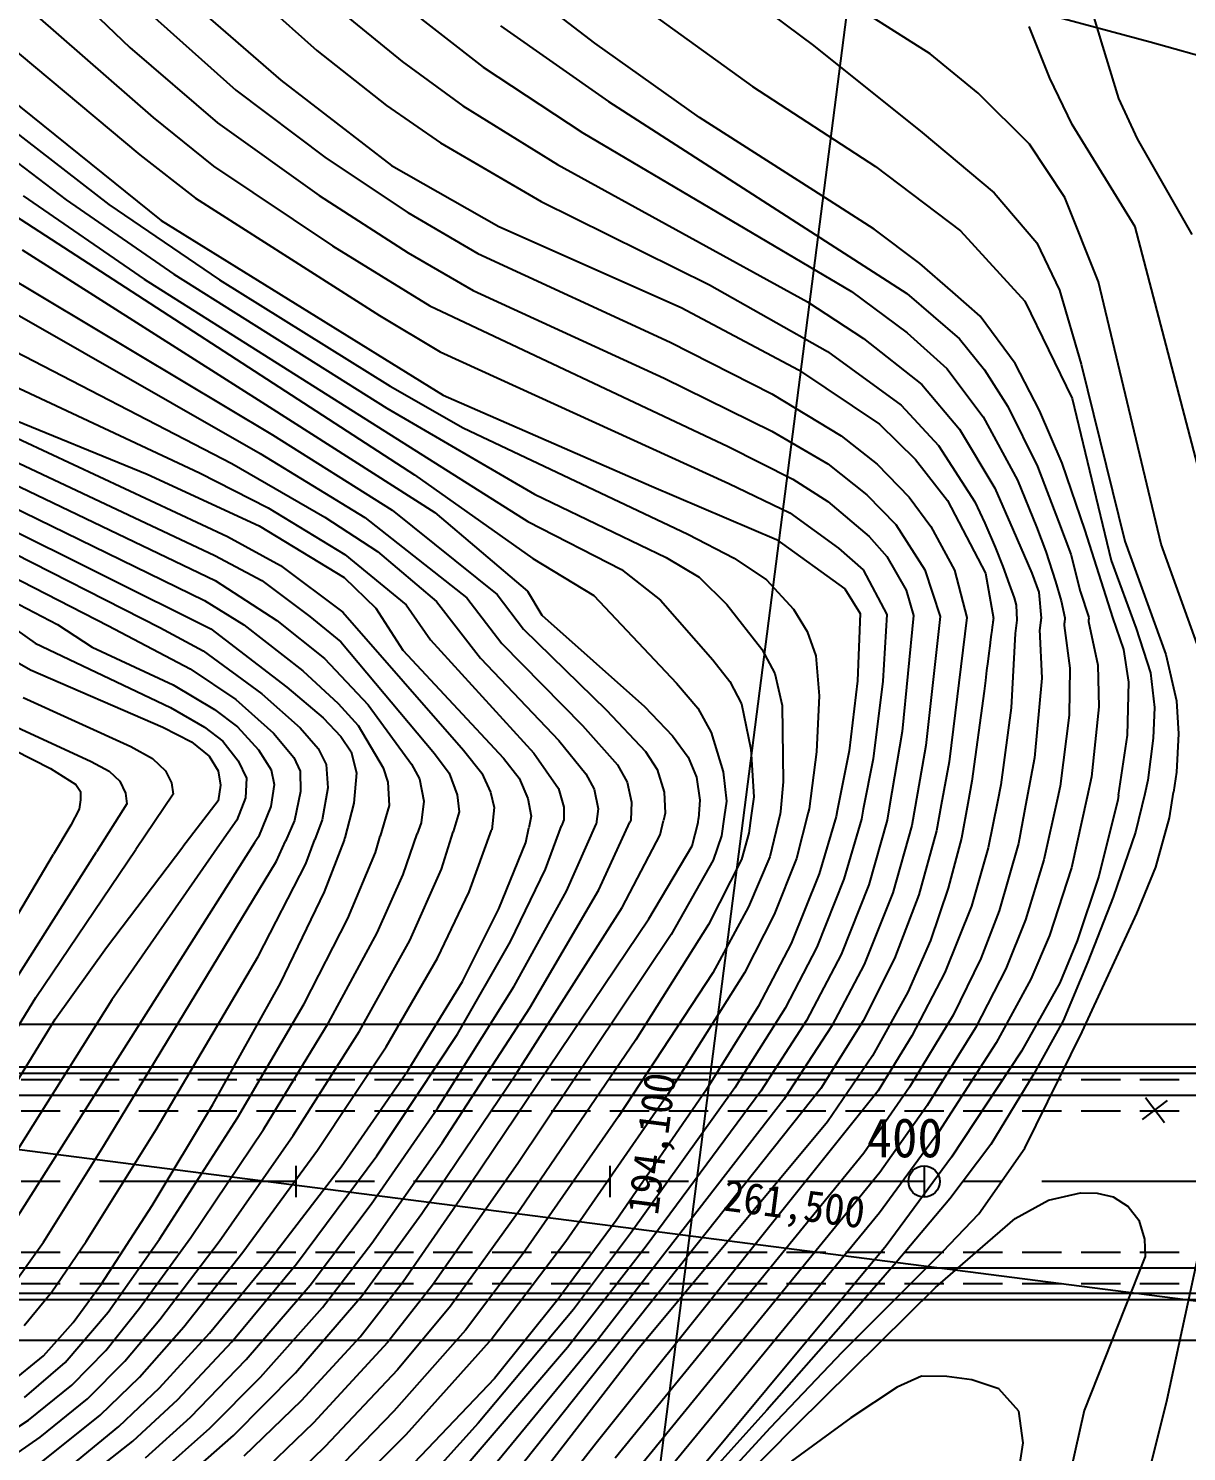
# Model space of a CAD drawing. Header units: millimetres. Extents: x 5094 to 5890, y 1103 to 1807.
# Drawn here: x 5622.2 to 5695.9, y 1453.8 to 1544.4 of the extents above; entities that cross this region are included whole.
import ezdxf
from ezdxf.xclip import XClip

# ---------------------------------------------------------------- set-up
doc = ezdxf.new("R2010")
doc.units = ezdxf.units.MM
doc.header["$LTSCALE"] = 10
doc.header["$MEASUREMENT"] = 0
doc.header["$XCLIPFRAME"] = 2
doc.linetypes.add('CENTER', pattern=[2, 1.25, -0.25, 0.25, -0.25])
doc.linetypes.add('HIDDEN', pattern=[0.375, 0.25, -0.125])
doc.layers.add('TZ-BASE', color=253, linetype='Continuous')
doc.layers.add('TZ-CABL', color=4, linetype='Continuous')
doc.styles.add('HANA', font='GulimChe.ttf')
doc.linetypes.add('ZIGZAG', pattern='A,0.0001,-0.2,[131,ltypeshp.shx,S=0.2,R=0,X=-0.2,Y=0],-0.4,[131,ltypeshp.shx,S=0.2,R=180,X=0.2,Y=0],-0.2', length=0.8001)

# ---------------------------------------------------------------- blocks, each defined once
blk = doc.blocks.new('JD-GGKLGFKGFK34FGKL')
at = {"layer": 'TZ-BASE'}
for p, q in [((463.044, -175), (508.426, 178.164)), ((476.65, 78.685, 236), (489.079, 69.734, 236)), ((455.674, 77.082, 231), (461.342, 72.016, 231)), ((479.026, 72.497, 235), (472.38, 77.587, 235)), ((444.785, 76.66, 228), (449.423, 72.212, 228)), ((451.478, 76.708, 230), (459.037, 70.136, 230)), ((487.015, 76.787, 237), (492.951, 72.347, 237)), ((498.82, 76.754, 231.923), (514.407, 72.582, 231.923)), ((450.605, 74.456, 229), (456.185, 69.503, 229)), ((466.477, 75.205, 233), (471.929, 70.963, 233)), ((443.555, 74.184, 227), (450.905, 67.753, 227)), ((463.104, 74.304, 232), (466.768, 71.31, 232)), ((473.025, 73.59, 234), (479.916, 68.767, 234)), ((500.38, 71.817, 238), (496.456, 74.301, 238)), ((508.007, 70.266, 239), (506.686, 73.552, 239)), ((511.38, 72.301, 240), (510.829, 74.116, 240)), ((441.463, 72.563, 226), (450.055, 65.368, 226)), ((485.693, 67.763, 235), (479.026, 72.497, 235)), ((514.407, 72.582, 231.923), (525.935, 69.313, 231.923)), ((437.362, 72.49, 225), (451.425, 61.205, 225)), ((449.423, 72.212, 228), (455.008, 67.424, 228)), ((461.342, 72.016, 231), (465.767, 68.514, 231)), ((492.951, 72.347, 237), (499.876, 66.791, 237)), ((503.452, 69.301, 238), (500.38, 71.817, 238)), ((512.393, 68.968, 240), (511.38, 72.301, 240)), ((466.768, 71.31, 232), (470.63, 68.506, 232)), ((471.929, 70.963, 233), (478.277, 66.787, 233)), ((459.037, 70.136, 230), (466.095, 64.705, 230)), ((509.427, 67.313, 239), (508.007, 70.266, 239)), ((456.185, 69.503, 229), (461.936, 65.164, 229)), ((489.079, 69.734, 236), (496.91, 64.626, 236)), ((506.712, 66.054, 238), (503.452, 69.301, 238)), ((513.598, 66.396, 240), (512.393, 68.968, 240)), ((437.201, 68.734, 223), (445.368, 62.518, 223)), ((440.593, 68.019, 224), (448.087, 62.205, 224)), ((465.767, 68.514, 231), (469.21, 66.143, 231)), ((470.63, 68.506, 232), (476.656, 64.76, 232)), ((479.916, 68.767, 234), (498.909, 56.546, 234)), ((450.905, 67.753, 227), (454.756, 64.653, 227)), ((455.008, 67.424, 228), (461.478, 62.784, 228)), ((494.515, 62.125, 235), (485.693, 67.763, 235)), ((513.438, 60.798, 239), (509.427, 67.313, 239)), ((478.277, 66.787, 233), (495.386, 56.682, 233)), ((499.876, 66.791, 237), (504.474, 62.947, 237)), ((517.079, 60.299, 240), (513.598, 66.396, 240)), ((450.055, 65.368, 226), (453.599, 62.622, 226)), ((469.21, 66.143, 231), (475.612, 62.41, 231)), ((508.963, 62.653, 238), (506.712, 66.054, 238)), ((454.756, 64.653, 227), (462.342, 59.581, 227)), ((461.936, 65.164, 229), (467.137, 61.698, 229)), ((466.095, 64.705, 230), (472.921, 60.812, 230)), ((476.656, 64.76, 232), (492.581, 56.024, 232)), ((496.91, 64.626, 236), (502.325, 60.536, 236)), ((439.916, 62.928, 221), (467.563, 45.006, 221)), ((442.63, 62.774, 222), (450.343, 57.458, 222)), ((453.599, 62.622, 226), (465.318, 55.152, 226)), ((461.478, 62.784, 228), (467.154, 59.135, 228)), ((504.474, 62.947, 237), (507.178, 59.771, 237)), ((511.102, 57.287, 238), (508.963, 62.653, 238)), ((445.368, 62.518, 223), (452.228, 57.772, 223)), ((448.087, 62.205, 224), (455.146, 57.424, 224)), ((467.137, 61.698, 229), (471.585, 59.084, 229)), ((475.612, 62.41, 231), (486.342, 57.088, 231)), ((496.834, 60.643, 235), (494.515, 62.125, 235)), ((451.425, 61.205, 225), (469.385, 50.065, 225)), ((472.921, 60.812, 230), (484.539, 55.657, 230)), ((517.995, 43.454, 239), (513.438, 60.798, 239)), ((499.73, 58.454, 235), (496.834, 60.643, 235)), ((502.325, 60.536, 236), (506.417, 56.05, 236)), ((442.566, 59.327, 220), (458.303, 49.335, 220)), ((462.342, 59.581, 227), (468.534, 55.76, 227)), ((467.154, 59.135, 228), (471.285, 56.738, 228)), ((471.585, 59.084, 229), (483.841, 53.438, 229)), ((507.178, 59.771, 237), (508.629, 56.756, 237)), ((436.255, 58.639, 218), (457.723, 46.365, 218)), ((501.831, 56.627, 235), (499.73, 58.454, 235)), ((441.052, 57.983, 219), (458.506, 47.539, 219)), ((450.343, 57.458, 222), (474.772, 42.019, 222)), ((452.228, 57.772, 223), (465.782, 49.241, 223)), ((455.146, 57.424, 224), (466.005, 50.647, 224)), ((515.104, 40.583, 238), (511.102, 57.287, 238)), ((471.285, 56.738, 228), (483.462, 51.164, 228)), ((486.342, 57.088, 231), (493.852, 52.852, 231)), ((495.386, 56.682, 233), (498.917, 54.049, 233)), ((498.909, 56.546, 234), (502.254, 53.67, 234)), ((503.583, 55.104, 235), (501.831, 56.627, 235)), ((508.629, 56.756, 237), (510.005, 52.054, 237)), ((468.534, 55.76, 227), (487.531, 46.809, 227)), ((484.539, 55.657, 230), (492.001, 51.682, 230)), ((492.581, 56.024, 232), (496.148, 53.677, 232)), ((506.417, 56.05, 236), (509.441, 49.864, 236)), ((465.318, 55.152, 226), (469.197, 52.83, 226)), ((505.793, 52.094, 235), (503.583, 55.104, 235)), ((440.403, 53.754, 217), (455.921, 45.726, 217)), ((496.148, 53.677, 232), (499.866, 50.759, 232)), ((498.917, 54.049, 233), (501.447, 51.767, 233)), ((502.254, 53.67, 234), (503.851, 51.686, 234)), ((469.197, 52.83, 226), (487.572, 44.454, 226)), ((483.841, 53.438, 229), (490.299, 50.147, 229)), ((493.852, 52.852, 231), (498.552, 49.443, 231)), ((412.042, 52.543, 207), (444.818, 35.476, 207)), ((492.001, 51.682, 230), (497.158, 48.219, 230)), ((501.447, 51.767, 233), (503.772, 48.686, 233)), ((503.851, 51.686, 234), (505.33, 49.356, 234)), ((507.355, 49.103, 235), (505.793, 52.094, 235)), ((510.005, 52.054, 237), (512.794, 40.77, 237)), ((483.462, 51.164, 228), (490.299, 47.772, 228)), ((499.866, 50.759, 232), (502.262, 47.903, 232)), ((435.488, 50.477, 214), (455.656, 41.071, 214)), ((442.05, 50.669, 216), (453.867, 45.119, 216)), ((466.005, 50.647, 224), (470.642, 47.998, 224)), ((469.385, 50.065, 225), (482.645, 44.268, 225)), ((490.299, 50.147, 229), (494.712, 47.492, 229)), ((509.441, 49.864, 236), (511.908, 39.553, 236)), ((422.879, 49.758, 209), (451.328, 35.285, 209)), ((458.303, 49.335, 220), (468.856, 42.593, 220)), ((465.782, 49.241, 223), (475.205, 43.772, 223)), ((498.552, 49.443, 231), (500.916, 46.859, 231)), ((505.33, 49.356, 234), (507.226, 45.535, 234)), ((508.805, 45.737, 235), (507.355, 49.103, 235)), ((80, 48.597), (700, -31.074)), ((436.584, 48.444, 213), (454.844, 39.869, 213)), ((441.293, 48.813, 215), (450.525, 45.036, 215)), ((497.158, 48.219, 230), (499.456, 45.985, 230)), ((503.772, 48.686, 233), (505.947, 44.66, 233)), ((423.365, 48.024, 208), (448.073, 35.38, 208)), ((436.164, 47.221, 212), (454.862, 38.262, 212)), ((458.506, 47.539, 219), (466.134, 42.741, 219)), ((470.642, 47.998, 224), (484.968, 41.215, 224)), ((490.299, 47.772, 228), (493.863, 45.703, 228)), ((494.712, 47.492, 229), (497.018, 45.685, 229)), ((502.262, 47.903, 232), (504.502, 44.154, 232)), ((457.723, 46.365, 218), (464.396, 42.275, 218)), ((487.531, 46.809, 227), (491.637, 44.726, 227)), ((500.916, 46.859, 231), (503.237, 43.28, 231)), ((436.584, 45.574, 211), (454.192, 36.989, 211)), ((455.921, 45.726, 217), (461.846, 42.31, 217)), ((493.863, 45.703, 228), (496.355, 43.726, 228)), ((497.018, 45.685, 229), (499.056, 43.573, 229)), ((499.456, 45.985, 230), (501.488, 43.355, 230)), ((507.226, 45.535, 234), (508.555, 42.035, 234)), ((510.268, 41.46, 235), (508.805, 45.737, 235)), ((435.17, 44.85, 210), (454.582, 35.189, 210)), ((450.525, 45.036, 215), (457.659, 41.745, 215)), ((453.867, 45.119, 216), (458.225, 42.898, 216)), ((467.563, 45.006, 221), (475.09, 39.674, 221)), ((487.572, 44.454, 226), (491.446, 42.574, 226)), ((491.637, 44.726, 227), (493.868, 43.31, 227)), ((505.947, 44.66, 233), (507.155, 41.679, 233)), ((475.205, 43.772, 223), (483.588, 39.734, 223)), ((482.645, 44.268, 225), (490.612, 40.875, 225)), ((496.355, 43.726, 228), (498.207, 41.843, 228)), ((499.056, 43.573, 229), (500.426, 41.706, 229)), ((504.502, 44.154, 232), (505.668, 41.483, 232)), ((458.225, 42.898, 216), (463.126, 39.916, 216)), ((466.134, 42.741, 219), (472.816, 37.376, 219)), ((468.856, 42.593, 220), (474.746, 37.592, 220)), ((493.868, 43.31, 227), (496.496, 41.065, 227)), ((501.488, 43.355, 230), (503.911, 38.735, 230)), ((503.237, 43.28, 231), (503.863, 41.929, 231)), ((457.659, 41.745, 215), (463.067, 38.459, 215)), ((461.846, 42.31, 217), (465.19, 40.124, 217)), ((464.396, 42.275, 218), (470.887, 37.16, 218)), ((474.772, 42.019, 222), (480.733, 38.972, 222)), ((491.446, 42.574, 226), (494.551, 40.327, 226)), ((498.207, 41.843, 228), (500.043, 38.953, 228)), ((500.426, 41.706, 229), (501.934, 38.922, 229)), ((503.863, 41.929, 231), (504.534, 40.383, 231)), ((508.555, 42.035, 234), (509.337, 39.953, 234)), ((455.656, 41.071, 214), (459.015, 39.228, 214)), ((484.968, 41.215, 224), (487.919, 39.687, 224)), ((490.612, 40.875, 225), (494.948, 37.733, 225)), ((496.496, 41.065, 227), (497.627, 39.79, 227)), ((505.668, 41.483, 232), (506.864, 38.739, 232)), ((507.155, 41.679, 233), (507.752, 40.119, 233)), ((512.015, 35.922, 235), (510.268, 41.46, 235)), ((463.126, 39.916, 216), (467.028, 36.727, 216)), ((465.19, 40.124, 217), (468.958, 36.943, 217)), ((494.551, 40.327, 226), (496.121, 38.941, 226)), ((504.534, 40.383, 231), (505.013, 39.164, 231)), ((507.752, 40.119, 233), (508.366, 38.21, 233)), ((509.337, 39.953, 234), (509.931, 37.598, 234)), ((512.794, 40.77, 237), (515.4, 33.563, 237)), ((518.156, 32.085, 238), (515.104, 40.583, 238)), ((454.844, 39.869, 213), (457.825, 38.268, 213)), ((459.015, 39.228, 214), (462.996, 36.246, 214)), ((475.09, 39.674, 221), (478.981, 37.308, 221)), ((480.733, 38.972, 222), (483.217, 37.023, 222)), ((483.588, 39.734, 223), (485.67, 38.492, 223)), ((487.919, 39.687, 224), (489.964, 38.306, 224)), ((497.627, 39.79, 227), (498.865, 37.657, 227)), ((505.013, 39.164, 231), (505.427, 38.027, 231)), ((511.908, 39.553, 236), (513.511, 35.204, 236)), ((454.862, 38.262, 212), (458.789, 35.717, 212)), ((457.825, 38.268, 213), (460.892, 35.982, 213)), ((463.067, 38.459, 215), (465.099, 36.511, 215)), ((485.67, 38.492, 223), (487.452, 36.738, 223)), ((489.964, 38.306, 224), (491.687, 36.454, 224)), ((496.121, 38.941, 226), (497.621, 36.106, 226)), ((500.043, 38.953, 228), (501.017, 35.979, 228)), ((501.934, 38.922, 229), (502.715, 35.915, 229)), ((503.911, 38.735, 230), (504.413, 35.852, 230)), ((506.864, 38.739, 232), (507.306, 37.524, 232)), ((508.366, 38.21, 233), (508.729, 36.968, 233)), ((470.887, 37.16, 218), (473.12, 34.252, 218)), ((472.816, 37.376, 219), (474.485, 35.161, 219)), ((474.746, 37.592, 220), (475.656, 36.069, 220)), ((478.981, 37.308, 221), (484.239, 31.735, 221)), ((494.948, 37.733, 225), (495.923, 36.169, 225)), ((498.865, 37.657, 227), (499.319, 36.042, 227)), ((505.427, 38.027, 231), (505.728, 37.166, 231)), ((505.728, 37.166, 231), (505.855, 36.702, 231)), ((507.306, 37.524, 232), (507.454, 35.88, 232)), ((509.931, 37.598, 234), (510.495, 35.908, 234)), ((454.192, 36.989, 211), (456.686, 35.453, 211)), ((465.099, 36.511, 215), (466.82, 33.844, 215)), ((467.028, 36.727, 216), (468.575, 34.498, 216)), ((468.958, 36.943, 217), (471.758, 33.335, 217)), ((483.217, 37.023, 222), (486.557, 33.226, 222)), ((487.452, 36.738, 223), (489.667, 33.901, 223)), ((491.687, 36.454, 224), (492.567, 35.031, 224)), ((505.855, 36.702, 231), (505.918, 35.745, 231)), ((508.729, 36.968, 233), (508.974, 35.894, 233)), ((441.564, 35.572, 206), (443.391, 34.28, 206)), ((444.818, 35.476, 207), (447.032, 34.029, 207)), ((448.073, 35.38, 208), (453.263, 32.654, 208)), ((456.686, 35.453, 211), (460.448, 32.518, 211)), ((458.789, 35.717, 212), (461.814, 33.301, 212)), ((460.892, 35.982, 213), (462.873, 34.361, 213)), ((462.996, 36.246, 214), (470.683, 27.461, 214)), ((475.656, 36.069, 220), (482.195, 30.237, 220)), ((495.923, 36.169, 225), (495.76, 31.871, 225)), ((497.621, 36.106, 226), (497.379, 31.864, 226)), ((499.319, 36.042, 227), (498.609, 28.665, 227)), ((501.017, 35.979, 228), (500.114, 27.769, 228)), ((502.715, 35.915, 229), (501.596, 26.727, 229)), ((504.362, 35.45, 230), (504.342, 35.294, 230)), ((504.376, 35.566, 230), (504.362, 35.45, 230)), ((504.387, 35.65, 230), (504.376, 35.566, 230)), ((504.395, 35.71, 230), (504.387, 35.65, 230)), ((504.401, 35.755, 230), (504.395, 35.71, 230)), ((504.405, 35.791, 230), (504.401, 35.755, 230)), ((504.409, 35.818, 230), (504.405, 35.791, 230)), ((504.411, 35.837, 230), (504.409, 35.818, 230)), ((504.413, 35.852, 230), (504.411, 35.837, 230)), ((505.918, 35.745, 231), (505.809, 34.897, 231)), ((507.385, 35.344, 232), (507.384, 35.335, 232)), ((507.386, 35.353, 232), (507.385, 35.344, 232)), ((507.387, 35.362, 232), (507.386, 35.353, 232)), ((507.389, 35.371, 232), (507.387, 35.362, 232)), ((507.39, 35.38, 232), (507.389, 35.371, 232)), ((507.391, 35.389, 232), (507.39, 35.38, 232)), ((507.392, 35.399, 232), (507.391, 35.389, 232)), ((507.393, 35.409, 232), (507.392, 35.399, 232)), ((507.395, 35.419, 232), (507.393, 35.409, 232)), ((507.396, 35.43, 232), (507.395, 35.419, 232)), ((507.398, 35.442, 232), (507.396, 35.43, 232)), ((507.399, 35.453, 232), (507.398, 35.442, 232)), ((507.401, 35.465, 232), (507.399, 35.453, 232)), ((507.402, 35.478, 232), (507.401, 35.465, 232)), ((507.404, 35.49, 232), (507.402, 35.478, 232)), ((507.406, 35.503, 232), (507.404, 35.49, 232)), ((507.407, 35.515, 232), (507.406, 35.503, 232)), ((507.409, 35.527, 232), (507.407, 35.515, 232)), ((507.41, 35.54, 232), (507.409, 35.527, 232)), ((507.412, 35.551, 232), (507.41, 35.54, 232)), ((507.413, 35.563, 232), (507.412, 35.551, 232)), ((507.415, 35.574, 232), (507.413, 35.563, 232)), ((507.416, 35.585, 232), (507.415, 35.574, 232)), ((507.417, 35.595, 232), (507.416, 35.585, 232)), ((507.419, 35.605, 232), (507.417, 35.595, 232)), ((507.42, 35.615, 232), (507.419, 35.605, 232)), ((507.421, 35.625, 232), (507.42, 35.615, 232)), ((507.422, 35.634, 232), (507.421, 35.625, 232)), ((507.424, 35.643, 232), (507.422, 35.634, 232)), ((507.425, 35.652, 232), (507.424, 35.643, 232)), ((507.426, 35.66, 232), (507.425, 35.652, 232)), ((507.427, 35.668, 232), (507.426, 35.66, 232)), ((507.428, 35.676, 232), (507.427, 35.668, 232)), ((507.429, 35.683, 232), (507.428, 35.676, 232)), ((507.43, 35.691, 232), (507.429, 35.683, 232)), ((507.431, 35.698, 232), (507.43, 35.691, 232)), ((507.432, 35.711, 232), (507.431, 35.705, 232)), ((507.431, 35.705, 232), (507.431, 35.698, 232)), ((507.433, 35.717, 232), (507.432, 35.711, 232)), ((507.434, 35.724, 232), (507.433, 35.717, 232)), ((507.435, 35.729, 232), (507.434, 35.724, 232)), ((507.436, 35.741, 232), (507.435, 35.735, 232)), ((507.435, 35.735, 232), (507.435, 35.729, 232)), ((507.437, 35.746, 232), (507.436, 35.741, 232)), ((507.438, 35.756, 232), (507.437, 35.751, 232)), ((507.437, 35.751, 232), (507.437, 35.746, 232)), ((507.439, 35.761, 232), (507.438, 35.756, 232)), ((507.44, 35.77, 232), (507.439, 35.765, 232)), ((507.439, 35.765, 232), (507.439, 35.761, 232)), ((507.441, 35.778, 232), (507.44, 35.774, 232)), ((507.44, 35.774, 232), (507.44, 35.77, 232)), ((507.442, 35.786, 232), (507.441, 35.782, 232)), ((507.441, 35.782, 232), (507.441, 35.778, 232)), ((507.443, 35.793, 232), (507.442, 35.789, 232)), ((507.442, 35.789, 232), (507.442, 35.786, 232)), ((507.444, 35.8, 232), (507.443, 35.796, 232)), ((507.443, 35.796, 232), (507.443, 35.793, 232)), ((507.445, 35.806, 232), (507.444, 35.803, 232)), ((507.444, 35.803, 232), (507.444, 35.8, 232)), ((507.446, 35.815, 232), (507.445, 35.812, 232)), ((507.445, 35.812, 232), (507.445, 35.809, 232)), ((507.445, 35.809, 232), (507.445, 35.806, 232)), ((507.447, 35.823, 232), (507.446, 35.821, 232)), ((507.446, 35.821, 232), (507.446, 35.818, 232)), ((507.446, 35.818, 232), (507.446, 35.815, 232)), ((507.448, 35.831, 232), (507.447, 35.828, 232)), ((507.447, 35.828, 232), (507.447, 35.826, 232)), ((507.447, 35.826, 232), (507.447, 35.823, 232)), ((507.449, 35.838, 232), (507.448, 35.836, 232)), ((507.448, 35.836, 232), (507.448, 35.833, 232)), ((507.448, 35.833, 232), (507.448, 35.831, 232)), ((507.45, 35.846, 232), (507.449, 35.844, 232)), ((507.449, 35.844, 232), (507.449, 35.842, 232)), ((507.449, 35.842, 232), (507.449, 35.84, 232)), ((507.449, 35.84, 232), (507.449, 35.838, 232)), ((507.451, 35.854, 232), (507.45, 35.852, 232)), ((507.45, 35.852, 232), (507.45, 35.85, 232)), ((507.45, 35.85, 232), (507.45, 35.848, 232)), ((507.45, 35.848, 232), (507.45, 35.846, 232)), ((507.452, 35.862, 232), (507.451, 35.86, 232)), ((507.451, 35.86, 232), (507.451, 35.859, 232)), ((507.451, 35.859, 232), (507.451, 35.857, 232)), ((507.451, 35.857, 232), (507.451, 35.856, 232)), ((507.451, 35.856, 232), (507.451, 35.854, 232)), ((507.453, 35.868, 232), (507.452, 35.867, 232)), ((507.452, 35.867, 232), (507.452, 35.866, 232)), ((507.452, 35.866, 232), (507.452, 35.865, 232)), ((507.452, 35.865, 232), (507.452, 35.863, 232)), ((507.452, 35.863, 232), (507.452, 35.862, 232)), ((507.453, 35.873, 232), (507.453, 35.872, 232)), ((507.453, 35.872, 232), (507.453, 35.871, 232)), ((507.453, 35.871, 232), (507.453, 35.869, 232)), ((507.453, 35.869, 232), (507.453, 35.868, 232)), ((508.914, 35.423, 233), (508.912, 35.409, 233)), ((508.912, 35.409, 233), (509.277, 32.693, 233)), ((508.915, 35.436, 233), (508.914, 35.423, 233)), ((508.917, 35.448, 233), (508.915, 35.436, 233)), ((508.918, 35.459, 233), (508.917, 35.448, 233)), ((508.92, 35.47, 233), (508.918, 35.459, 233)), ((508.921, 35.48, 233), (508.92, 35.47, 233)), ((508.922, 35.489, 233), (508.921, 35.48, 233)), ((508.923, 35.497, 233), (508.922, 35.489, 233)), ((508.924, 35.504, 233), (508.923, 35.497, 233)), ((508.925, 35.511, 233), (508.924, 35.504, 233)), ((508.926, 35.518, 233), (508.925, 35.511, 233)), ((508.927, 35.524, 233), (508.926, 35.518, 233)), ((508.928, 35.53, 233), (508.927, 35.524, 233)), ((508.929, 35.542, 233), (508.928, 35.536, 233)), ((508.928, 35.536, 233), (508.928, 35.53, 233)), ((508.93, 35.548, 233), (508.929, 35.542, 233)), ((508.931, 35.554, 233), (508.93, 35.548, 233)), ((508.932, 35.567, 233), (508.931, 35.56, 233)), ((508.931, 35.56, 233), (508.931, 35.554, 233)), ((508.933, 35.573, 233), (508.932, 35.567, 233)), ((508.934, 35.58, 233), (508.933, 35.573, 233)), ((508.935, 35.587, 233), (508.934, 35.58, 233)), ((508.936, 35.594, 233), (508.935, 35.587, 233)), ((508.937, 35.602, 233), (508.936, 35.594, 233)), ((508.938, 35.609, 233), (508.937, 35.602, 233)), ((508.939, 35.617, 233), (508.938, 35.609, 233)), ((508.94, 35.626, 233), (508.939, 35.617, 233)), ((508.941, 35.634, 233), (508.94, 35.626, 233)), ((508.942, 35.642, 233), (508.941, 35.634, 233)), ((508.943, 35.651, 233), (508.942, 35.642, 233)), ((508.944, 35.659, 233), (508.943, 35.651, 233)), ((508.945, 35.667, 233), (508.944, 35.659, 233)), ((508.946, 35.675, 233), (508.945, 35.667, 233)), ((508.947, 35.682, 233), (508.946, 35.675, 233)), ((508.948, 35.69, 233), (508.947, 35.682, 233)), ((508.949, 35.697, 233), (508.948, 35.69, 233)), ((508.95, 35.704, 233), (508.949, 35.697, 233)), ((508.951, 35.711, 233), (508.95, 35.704, 233)), ((508.952, 35.717, 233), (508.951, 35.711, 233)), ((508.953, 35.73, 233), (508.952, 35.724, 233)), ((508.952, 35.724, 233), (508.952, 35.717, 233)), ((508.954, 35.736, 233), (508.953, 35.73, 233)), ((508.955, 35.742, 233), (508.954, 35.736, 233)), ((508.956, 35.747, 233), (508.955, 35.742, 233)), ((508.957, 35.758, 233), (508.956, 35.753, 233)), ((508.956, 35.753, 233), (508.956, 35.747, 233)), ((508.958, 35.763, 233), (508.957, 35.758, 233)), ((508.959, 35.772, 233), (508.958, 35.768, 233)), ((508.958, 35.768, 233), (508.958, 35.763, 233)), ((508.96, 35.781, 233), (508.959, 35.777, 233)), ((508.959, 35.777, 233), (508.959, 35.772, 233)), ((508.961, 35.79, 233), (508.96, 35.786, 233)), ((508.96, 35.786, 233), (508.96, 35.781, 233)), ((508.962, 35.797, 233), (508.961, 35.794, 233)), ((508.961, 35.794, 233), (508.961, 35.79, 233)), ((508.963, 35.804, 233), (508.962, 35.801, 233)), ((508.962, 35.801, 233), (508.962, 35.797, 233)), ((508.964, 35.811, 233), (508.963, 35.808, 233)), ((508.963, 35.808, 233), (508.963, 35.804, 233)), ((508.965, 35.817, 233), (508.964, 35.814, 233)), ((508.964, 35.814, 233), (508.964, 35.811, 233)), ((508.966, 35.826, 233), (508.965, 35.823, 233)), ((508.965, 35.823, 233), (508.965, 35.82, 233)), ((508.965, 35.82, 233), (508.965, 35.817, 233)), ((508.967, 35.833, 233), (508.966, 35.831, 233)), ((508.966, 35.831, 233), (508.966, 35.828, 233)), ((508.966, 35.828, 233), (508.966, 35.826, 233)), ((508.968, 35.843, 233), (508.967, 35.84, 233)), ((508.967, 35.84, 233), (508.967, 35.838, 233)), ((508.967, 35.838, 233), (508.967, 35.836, 233)), ((508.967, 35.836, 233), (508.967, 35.833, 233)), ((508.969, 35.849, 233), (508.968, 35.847, 233)), ((508.968, 35.847, 233), (508.968, 35.845, 233)), ((508.968, 35.845, 233), (508.968, 35.843, 233)), ((508.97, 35.858, 233), (508.969, 35.856, 233)), ((508.969, 35.856, 233), (508.969, 35.854, 233)), ((508.969, 35.854, 233), (508.969, 35.852, 233)), ((508.969, 35.852, 233), (508.969, 35.851, 233)), ((508.969, 35.851, 233), (508.969, 35.849, 233)), ((508.971, 35.864, 233), (508.97, 35.863, 233)), ((508.97, 35.863, 233), (508.97, 35.861, 233)), ((508.97, 35.861, 233), (508.97, 35.859, 233)), ((508.97, 35.859, 233), (508.97, 35.858, 233)), ((508.972, 35.873, 233), (508.971, 35.871, 233)), ((508.971, 35.871, 233), (508.971, 35.87, 233)), ((508.971, 35.87, 233), (508.971, 35.869, 233)), ((508.971, 35.869, 233), (508.971, 35.867, 233)), ((508.971, 35.867, 233), (508.971, 35.866, 233)), ((508.971, 35.866, 233), (508.971, 35.864, 233)), ((508.973, 35.88, 233), (508.972, 35.879, 233)), ((508.972, 35.879, 233), (508.972, 35.878, 233)), ((508.972, 35.878, 233), (508.972, 35.876, 233)), ((508.972, 35.876, 233), (508.972, 35.875, 233)), ((508.972, 35.875, 233), (508.972, 35.874, 233)), ((508.972, 35.874, 233), (508.972, 35.873, 233)), ((508.973, 35.881, 233), (508.973, 35.88, 233)), ((510.465, 35.679, 234), (510.464, 35.672, 234)), ((510.464, 35.672, 234), (510.464, 35.665, 234)), ((510.464, 35.665, 234), (511.058, 32.888, 234)), ((510.466, 35.685, 234), (510.465, 35.679, 234)), ((510.467, 35.69, 234), (510.466, 35.685, 234)), ((510.468, 35.701, 234), (510.467, 35.696, 234)), ((510.467, 35.696, 234), (510.467, 35.69, 234)), ((510.469, 35.705, 234), (510.468, 35.701, 234)), ((510.47, 35.713, 234), (510.469, 35.709, 234)), ((510.469, 35.709, 234), (510.469, 35.705, 234)), ((510.471, 35.72, 234), (510.47, 35.717, 234)), ((510.47, 35.717, 234), (510.47, 35.713, 234)), ((510.472, 35.729, 234), (510.471, 35.726, 234)), ((510.471, 35.726, 234), (510.471, 35.723, 234)), ((510.471, 35.723, 234), (510.471, 35.72, 234)), ((510.473, 35.738, 234), (510.472, 35.735, 234)), ((510.472, 35.735, 234), (510.472, 35.732, 234)), ((510.472, 35.732, 234), (510.472, 35.729, 234)), ((510.474, 35.744, 234), (510.473, 35.741, 234)), ((510.473, 35.741, 234), (510.473, 35.738, 234)), ((510.475, 35.751, 234), (510.474, 35.747, 234)), ((510.474, 35.747, 234), (510.474, 35.744, 234)), ((510.476, 35.762, 234), (510.475, 35.758, 234)), ((510.475, 35.758, 234), (510.475, 35.754, 234)), ((510.475, 35.754, 234), (510.475, 35.751, 234)), ((510.477, 35.77, 234), (510.476, 35.766, 234)), ((510.476, 35.766, 234), (510.476, 35.762, 234)), ((510.478, 35.778, 234), (510.477, 35.774, 234)), ((510.477, 35.774, 234), (510.477, 35.77, 234)), ((510.479, 35.782, 234), (510.478, 35.778, 234)), ((510.48, 35.79, 234), (510.479, 35.786, 234)), ((510.479, 35.786, 234), (510.479, 35.782, 234)), ((510.481, 35.798, 234), (510.48, 35.794, 234)), ((510.48, 35.794, 234), (510.48, 35.79, 234)), ((510.482, 35.806, 234), (510.481, 35.802, 234)), ((510.481, 35.802, 234), (510.481, 35.798, 234)), ((510.483, 35.813, 234), (510.482, 35.809, 234)), ((510.482, 35.809, 234), (510.482, 35.806, 234)), ((510.484, 35.823, 234), (510.483, 35.82, 234)), ((510.483, 35.82, 234), (510.483, 35.816, 234)), ((510.483, 35.816, 234), (510.483, 35.813, 234)), ((510.485, 35.829, 234), (510.484, 35.826, 234)), ((510.484, 35.826, 234), (510.484, 35.823, 234)), ((510.486, 35.837, 234), (510.485, 35.834, 234)), ((510.485, 35.834, 234), (510.485, 35.832, 234)), ((510.485, 35.832, 234), (510.485, 35.829, 234)), ((510.487, 35.845, 234), (510.486, 35.842, 234)), ((510.486, 35.842, 234), (510.486, 35.84, 234)), ((510.486, 35.84, 234), (510.486, 35.837, 234)), ((510.488, 35.854, 234), (510.487, 35.852, 234)), ((510.487, 35.852, 234), (510.487, 35.849, 234)), ((510.487, 35.849, 234), (510.487, 35.847, 234)), ((510.487, 35.847, 234), (510.487, 35.845, 234)), ((510.489, 35.861, 234), (510.488, 35.86, 234)), ((510.488, 35.86, 234), (510.488, 35.858, 234)), ((510.488, 35.858, 234), (510.488, 35.856, 234)), ((510.488, 35.856, 234), (510.488, 35.854, 234)), ((510.49, 35.868, 234), (510.489, 35.866, 234)), ((510.489, 35.866, 234), (510.489, 35.865, 234)), ((510.489, 35.865, 234), (510.489, 35.863, 234)), ((510.489, 35.863, 234), (510.489, 35.861, 234)), ((510.491, 35.876, 234), (510.49, 35.875, 234)), ((510.49, 35.875, 234), (510.49, 35.874, 234)), ((510.49, 35.874, 234), (510.49, 35.872, 234)), ((510.49, 35.872, 234), (510.49, 35.871, 234)), ((510.49, 35.871, 234), (510.49, 35.87, 234)), ((510.49, 35.87, 234), (510.49, 35.868, 234)), ((510.492, 35.883, 234), (510.491, 35.882, 234)), ((510.491, 35.882, 234), (510.491, 35.881, 234)), ((510.491, 35.881, 234), (510.491, 35.88, 234)), ((510.491, 35.88, 234), (510.491, 35.879, 234)), ((510.491, 35.879, 234), (510.491, 35.878, 234)), ((510.491, 35.878, 234), (510.491, 35.876, 234)), ((510.492, 35.884, 234), (510.492, 35.883, 234)), ((512.717, 33.877, 235), (512.015, 35.922, 235)), ((451.328, 35.285, 209), (454.098, 33.786, 209)), ((454.582, 35.189, 210), (459.414, 31.48, 210)), ((468.575, 34.498, 216), (475.146, 27.272, 216)), ((474.485, 35.161, 219), (479.783, 30.018, 219)), ((492.567, 35.031, 224), (493.11, 33.481, 224)), ((504.24, 34.503, 230), (504.19, 34.112, 230)), ((504.282, 34.827, 230), (504.24, 34.503, 230)), ((504.315, 35.089, 230), (504.282, 34.827, 230)), ((504.342, 35.294, 230), (504.315, 35.089, 230)), ((505.809, 34.897, 231), (505.544, 30.159, 231)), ((507.363, 35.173, 232), (507.361, 35.153, 232)), ((507.361, 35.153, 232), (507.504, 32.041, 232)), ((507.366, 35.193, 232), (507.363, 35.173, 232)), ((507.368, 35.211, 232), (507.366, 35.193, 232)), ((507.37, 35.228, 232), (507.368, 35.211, 232)), ((507.372, 35.244, 232), (507.37, 35.228, 232)), ((507.374, 35.258, 232), (507.372, 35.244, 232)), ((507.376, 35.272, 232), (507.374, 35.258, 232)), ((507.377, 35.284, 232), (507.376, 35.272, 232)), ((507.379, 35.296, 232), (507.377, 35.284, 232)), ((507.38, 35.306, 232), (507.379, 35.296, 232)), ((507.382, 35.316, 232), (507.38, 35.306, 232)), ((507.383, 35.326, 232), (507.382, 35.316, 232)), ((507.384, 35.335, 232), (507.383, 35.326, 232)), ((513.511, 35.204, 236), (514.411, 32.386, 236)), ((440.072, 34.296, 205), (443.112, 32.572, 205)), ((443.391, 34.28, 206), (452.02, 30.188, 206)), ((447.032, 34.029, 207), (452.191, 31.635, 207)), ((454.098, 33.786, 209), (457.826, 31.059, 209)), ((462.873, 34.361, 213), (468.821, 27.263, 213)), ((466.82, 33.844, 215), (473.226, 26.957, 215)), ((473.12, 34.252, 218), (478.254, 29.047, 218)), ((489.667, 33.901, 223), (490.496, 32.351, 223)), ((504.13, 33.649, 230), (504.062, 33.122, 230)), ((504.19, 34.112, 230), (504.13, 33.649, 230)), ((513.043, 31.804, 235), (512.717, 33.877, 235)), ((515.4, 33.563, 237), (516.07, 30.609, 237)), ((453.263, 32.654, 208), (456.182, 30.686, 208)), ((461.814, 33.301, 212), (464.611, 30.351, 212)), ((471.758, 33.335, 217), (476.75, 28.085, 217)), ((486.557, 33.226, 222), (487.628, 31.84, 222)), ((493.11, 33.481, 224), (493.319, 30.927, 224)), ((504.062, 33.122, 230), (503.987, 32.536, 230)), ((509.277, 32.693, 233), (509.235, 29.687, 233)), ((511.058, 32.888, 234), (511.132, 30.234, 234)), ((443.112, 32.572, 205), (451.528, 28.922, 205)), ((460.448, 32.518, 211), (462.703, 30.428, 211)), ((484.239, 31.735, 221), (485.587, 30.14, 221)), ((487.628, 31.84, 222), (488.37, 30.408, 222)), ((490.496, 32.351, 223), (490.956, 30.311, 223)), ((495.76, 31.871, 225), (495.221, 27.421, 225)), ((497.379, 31.864, 226), (496.752, 26.919, 226)), ((503.906, 31.902, 230), (503.819, 31.229, 230)), ((503.987, 32.536, 230), (503.906, 31.902, 230)), ((507.504, 32.041, 232), (507.039, 26.979, 232)), ((512.962, 28.413, 235), (513.043, 31.804, 235)), ((514.411, 32.386, 236), (514.669, 30.191, 236)), ((442.639, 30.829, 204), (449.492, 27.693, 204)), ((452.191, 31.635, 207), (454.816, 30.066, 207)), ((457.826, 31.059, 209), (460.279, 28.888, 209)), ((459.414, 31.48, 210), (461.743, 29.515, 210)), ((493.319, 30.927, 224), (493.143, 27.37, 224)), ((503.819, 31.229, 230), (503.053, 25.502, 230)), ((452.02, 30.188, 206), (454.176, 28.926, 206)), ((454.816, 30.066, 207), (456.273, 28.956, 207)), ((456.182, 30.686, 208), (458.582, 28.554, 208)), ((462.703, 30.428, 211), (463.977, 29.028, 211)), ((464.611, 30.351, 212), (467.363, 26.582, 212)), ((479.783, 30.018, 219), (482.263, 27.375, 219)), ((482.195, 30.237, 220), (483.989, 28.373, 220)), ((485.587, 30.14, 221), (486.44, 28.6, 221)), ((488.37, 30.408, 222), (488.977, 27.52, 222)), ((490.956, 30.311, 223), (491.025, 25.451, 223)), ((505.544, 30.159, 231), (504.896, 25.261, 231)), ((511.132, 30.234, 234), (510.657, 25.762, 234)), ((514.669, 30.191, 236), (514.596, 28.22, 236)), ((516.07, 30.609, 237), (516.204, 28.507, 237)), ((461.743, 29.515, 210), (462.872, 28.344, 210)), ((463.977, 29.028, 211), (465.559, 26.332, 211)), ((478.254, 29.047, 218), (480.471, 26.529, 218)), ((509.235, 29.687, 233), (508.67, 25.182, 233)), ((439.751, 28.643, 202), (444.372, 26.301, 202)), ((442.235, 28.928, 203), (446.961, 26.746, 203)), ((451.528, 28.922, 205), (453.352, 27.989, 205)), ((454.176, 28.926, 206), (455.35, 28.029, 206)), ((456.273, 28.956, 207), (457.63, 27.482, 207)), ((458.582, 28.554, 208), (459.861, 27.006, 208)), ((460.279, 28.888, 209), (461.416, 27.573, 209)), ((462.872, 28.344, 210), (463.523, 27.358, 210)), ((483.989, 28.373, 220), (484.985, 27.023, 220)), ((486.44, 28.6, 221), (487.216, 26.084, 221)), ((498.609, 28.665, 227), (497.778, 23.793, 227)), ((512.391, 24.602, 235), (512.962, 28.413, 235)), ((514.596, 28.22, 236), (514.255, 25.562, 236)), ((516.204, 28.507, 237), (516.072, 26.073, 237)), ((449.492, 27.693, 204), (450.873, 26.929, 204)), ((453.352, 27.989, 205), (454.477, 27.075, 205)), ((455.35, 28.029, 206), (456.328, 26.777, 206)), ((457.63, 27.482, 207), (458.436, 26.213, 207)), ((461.416, 27.573, 209), (461.928, 26.552, 209)), ((463.523, 27.358, 210), (463.856, 26.025, 210)), ((468.821, 27.263, 213), (469.758, 26.011, 213)), ((470.683, 27.461, 214), (471.832, 26.008, 214)), ((475.146, 27.272, 216), (476.727, 25.027, 216)), ((476.75, 28.085, 217), (478.464, 25.953, 217)), ((482.263, 27.375, 219), (483.007, 26.243, 219)), ((488.977, 27.52, 222), (489.156, 24.499, 222)), ((493.143, 27.37, 224), (492.674, 23.726, 224)), ((495.221, 27.421, 225), (494.472, 23.61, 225)), ((500.114, 27.769, 228), (499.436, 23.885, 228)), ((444.372, 26.301, 202), (445.997, 25.282, 202)), ((446.961, 26.746, 203), (448.121, 26.133, 203)), ((450.873, 26.929, 204), (451.698, 26.141, 204)), ((454.477, 27.075, 205), (455.061, 26.145, 205)), ((456.328, 26.777, 206), (456.848, 25.673, 206)), ((459.861, 27.006, 208), (460.271, 26.128, 208)), ((461.928, 26.552, 209), (462.032, 25.058, 209)), ((465.559, 26.332, 211), (465.848, 25.419, 211)), ((467.363, 26.582, 212), (467.863, 25.639, 212)), ((473.226, 26.957, 215), (474.22, 25.692, 215)), ((480.471, 26.529, 218), (481.086, 25.421, 218)), ((484.985, 27.023, 220), (485.512, 25.749, 220)), ((496.752, 26.919, 226), (496.128, 23.702, 226)), ((501.596, 26.727, 229), (501.1, 23.977, 229)), ((507.039, 26.979, 232), (506.529, 24.277, 232)), ((448.121, 26.133, 203), (448.787, 25.5, 203)), ((448.787, 25.5, 203), (449.157, 24.718, 203)), ((451.698, 26.141, 204), (452.088, 25.382, 204)), ((452.088, 25.382, 204), (452.195, 24.67, 204)), ((455.061, 26.145, 205), (455.209, 25.235, 205)), ((456.848, 25.673, 206), (456.797, 24.432, 206)), ((458.436, 26.213, 207), (458.61, 25.287, 207)), ((460.271, 26.128, 208), (460.291, 24.828, 208)), ((463.856, 26.025, 210), (463.699, 24.081, 210)), ((465.848, 25.419, 211), (465.937, 23.946, 211)), ((467.863, 25.639, 212), (468.142, 24.209, 212)), ((469.758, 26.011, 213), (470.265, 24.623, 213)), ((471.832, 26.008, 214), (472.4, 24.789, 214)), ((474.22, 25.692, 215), (474.778, 24.394, 215)), ((478.464, 25.953, 217), (479.001, 24.977, 217)), ((481.086, 25.421, 218), (481.364, 24.146, 218)), ((483.007, 26.243, 219), (483.452, 24.793, 219)), ((485.512, 25.749, 220), (485.722, 24.28, 220)), ((487.216, 26.084, 221), (487.413, 24.209, 221)), ((491.025, 25.451, 223), (490.866, 23.556, 223)), ((503.053, 25.502, 230), (502.786, 24.07, 230)), ((510.657, 25.762, 234), (510.376, 24.49, 234)), ((514.255, 25.562, 236), (514.049, 24.694, 236)), ((516.072, 26.073, 237), (515.875, 24.795, 237)), ((445.997, 25.282, 202), (446.277, 24.841, 202)), ((446.277, 24.841, 202), (446.276, 24.302, 202)), ((449.157, 24.718, 203), (449.239, 24.054, 203)), ((452.195, 24.67, 204), (449.81, 21.137, 204)), ((455.209, 25.235, 205), (455.042, 24.238, 205)), ((458.61, 25.287, 207), (458.413, 23.883, 207)), ((460.291, 24.828, 208), (459.902, 22.985, 208)), ((462.032, 25.058, 209), (461.666, 23.037, 209)), ((470.265, 24.623, 213), (470.408, 23.532, 213)), ((472.4, 24.789, 214), (472.63, 23.825, 214)), ((476.727, 25.027, 216), (477.063, 23.827, 216)), ((479.001, 24.977, 217), (479.241, 23.737, 217)), ((483.452, 24.793, 219), (483.51, 23.447, 219)), ((489.156, 24.499, 222), (488.995, 23.307, 222)), ((504.896, 25.261, 231), (504.676, 24.175, 231)), ((508.67, 25.182, 233), (508.494, 24.386, 233)), ((510.376, 24.49, 234), (509.379, 19.969, 234)), ((512.391, 24.602, 235), (512.347, 24.304, 235)), ((514.049, 24.694, 236), (513.467, 22.24, 236)), ((515.621, 23.152, 237), (515.875, 24.795, 237)), ((446.199, 23.704, 202), (445.665, 22.693, 202)), ((446.276, 24.302, 202), (446.199, 23.704, 202)), ((449.239, 24.054, 203), (447.302, 20.998, 203)), ((455.042, 24.238, 205), (452.81, 21.303, 205)), ((456.797, 24.432, 206), (456.244, 23.017, 206)), ((458.413, 23.883, 207), (457.627, 21.957, 207)), ((463.699, 24.081, 210), (463.122, 21.874, 210)), ((465.937, 23.946, 211), (465.37, 21.999, 211)), ((468.142, 24.209, 212), (467.971, 22.835, 212)), ((472.63, 23.825, 214), (472.468, 22.392, 214)), ((474.778, 24.394, 215), (474.979, 23.256, 215)), ((477.063, 23.827, 216), (477.063, 23.038, 216)), ((479.241, 23.737, 217), (479.124, 22.76, 217)), ((481.364, 24.146, 218), (481.328, 23.012, 218)), ((485.722, 24.28, 220), (485.632, 23.121, 220)), ((487.413, 24.209, 221), (487.271, 23.211, 221)), ((492.674, 23.726, 224), (492.619, 23.507, 224)), ((494.472, 23.61, 225), (494.401, 23.248, 225)), ((496.128, 23.702, 226), (496.007, 23.073, 226)), ((497.778, 23.793, 227), (497.644, 23.006, 227)), ((499.436, 23.885, 228), (499.222, 22.664, 228)), ((501.1, 23.977, 229), (500.801, 22.322, 229)), ((502.786, 24.07, 230), (502.374, 21.861, 230)), ((504.676, 24.175, 231), (504.081, 21.244, 231)), ((506.529, 24.277, 232), (506.008, 21.521, 232)), ((508.494, 24.386, 233), (507.633, 20.479, 233)), ((512.347, 24.304, 235), (511.14, 19.445, 235)), ((445.665, 22.693, 202), (444.571, 20.847, 202)), ((456.244, 23.017, 206), (455.143, 21.432, 206)), ((459.902, 22.985, 208), (459.329, 21.664, 208)), ((461.666, 23.037, 209), (461.2, 21.768, 209)), ((467.971, 22.835, 212), (467.726, 22.129, 212)), ((470.408, 23.532, 213), (470.01, 22.256, 213)), ((474.979, 23.256, 215), (474.835, 22.523, 215)), ((477.063, 23.038, 216), (476.915, 22.638, 216)), ((477.236, 18.492, 217), (479.122, 22.744, 217)), ((479.122, 22.744, 217), (479.124, 22.76, 217)), ((479.29, 18.571, 218), (481.267, 22.879, 218)), ((481.328, 23.012, 218), (481.267, 22.879, 218)), ((483.207, 22.071, 219), (483.411, 22.998, 219)), ((483.51, 23.447, 219), (483.411, 22.998, 219)), ((485.229, 21.383, 220), (485.612, 22.862, 220)), ((485.612, 22.862, 220), (485.632, 23.121, 220)), ((487.271, 23.211, 221), (487.101, 22.018, 221)), ((488.995, 23.307, 222), (488.844, 22.188, 222)), ((490.831, 23.408, 223), (490.175, 20.665, 223)), ((490.866, 23.556, 223), (490.831, 23.408, 223)), ((492.619, 23.507, 224), (491.875, 20.558, 224)), ((494.401, 23.248, 225), (493.325, 19.588, 225)), ((496.007, 23.073, 226), (494.894, 19.252, 226)), ((497.644, 23.006, 227), (496.482, 18.899, 227)), ((499.222, 22.664, 228), (498.018, 18.389, 228)), ((514.754, 20.009, 237), (515.621, 23.152, 237)), ((457.627, 21.957, 207), (457.373, 21.556, 207)), ((460.638, 20.235, 209), (461.2, 21.768, 209)), ((463.087, 21.742, 210), (463.122, 21.874, 210)), ((465.063, 20.944, 211), (465.37, 21.999, 211)), ((466.83, 19.545, 212), (467.726, 22.129, 212)), ((469.274, 19.893, 213), (470.01, 22.256, 213)), ((471.026, 18.439, 214), (472.466, 22.368, 214)), ((472.466, 22.368, 214), (472.468, 22.392, 214)), ((474.649, 21.581, 215), (474.835, 22.523, 215)), ((475.899, 19.889, 216), (476.915, 22.638, 216)), ((480.767, 17.445, 219), (483.207, 22.071, 219)), ((487.101, 22.018, 221), (486.567, 20.471, 221)), ((488.844, 22.188, 222), (488.381, 20.51, 222)), ((500.801, 22.322, 229), (499.677, 18.251, 229)), ((502.374, 21.861, 230), (501.537, 18.675, 230)), ((513.467, 22.24, 236), (512.035, 18.101, 236)), ((435.737, 2.75, 203), (447.302, 20.998, 203)), ((437.898, 9.586, 202), (444.571, 20.847, 202)), ((457.373, 21.556, 207), (442.022, -2.633, 207)), ((443.451, 11.718, 204), (449.81, 21.137, 204)), ((447.932, 14.89, 205), (452.81, 21.303, 205)), ((455.143, 21.432, 206), (448.282, 11.562, 206)), ((458.776, 20.389, 208), (459.329, 21.664, 208)), ((461.825, 18.44, 210), (463.087, 21.742, 210)), ((463.313, 16.757, 211), (465.063, 20.944, 211)), ((472.933, 17.37, 215), (474.649, 21.581, 215)), ((482.478, 16.733, 220), (485.229, 21.383, 220)), ((504.081, 21.244, 231), (503.015, 17.534, 231)), ((506.008, 21.521, 232), (504.785, 17.24, 232)), ((447.758, 2.241, 208), (458.776, 20.389, 208)), ((457.599, 14.317, 209), (460.638, 20.235, 209)), ((486.567, 20.471, 221), (483.895, 15.72, 221)), ((488.381, 20.51, 222), (486.282, 16.359, 222)), ((490.175, 20.665, 223), (488.813, 17.486, 223)), ((491.875, 20.558, 224), (490.447, 16.997, 224)), ((507.633, 20.479, 233), (506.463, 16.672, 233)), ((509.379, 19.969, 234), (507.981, 15.675, 234)), ((513.551, 17.074, 237), (514.754, 20.009, 237)), ((465.176, 15.838, 212), (466.83, 19.545, 212)), ((467.252, 15.342, 213), (469.274, 19.893, 213)), ((473.663, 15.277, 216), (475.899, 19.889, 216)), ((493.325, 19.588, 225), (491.53, 15.159, 225)), ((494.894, 19.252, 226), (493.17, 14.925, 226)), ((511.14, 19.445, 235), (509.757, 15.327, 235)), ((459.029, 12.634, 210), (461.825, 18.44, 210)), ((469.015, 14.216, 214), (471.026, 18.439, 214)), ((473.909, 12.443, 217), (477.236, 18.492, 217)), ((474.894, 11.049, 218), (479.29, 18.571, 218)), ((496.482, 18.899, 227), (494.72, 14.455, 227)), ((498.018, 18.389, 228), (496.196, 13.808, 228)), ((499.677, 18.251, 229), (498.128, 14.201, 229)), ((501.537, 18.675, 230), (500.402, 15.348, 230)), ((470.609, 12.729, 215), (472.933, 17.37, 215)), ((474.021, 6.861, 219), (480.767, 17.445, 219)), ((488.813, 17.486, 223), (486.541, 13.286, 223)), ((503.015, 17.534, 231), (501.332, 13.309, 231)), ((504.785, 17.24, 232), (503.626, 14.205, 232)), ((512.035, 18.101, 236), (510.424, 13.985, 236)), ((460.525, 11.315, 211), (463.313, 16.757, 211)), ((470.433, -1.157, 220), (482.478, 16.733, 220)), ((486.282, 16.359, 222), (481.651, 9.022, 222)), ((490.447, 16.997, 224), (488.567, 13.278, 224)), ((506.463, 16.672, 233), (505.208, 13.541, 233)), ((510.078, 9.533, 237), (513.551, 17.074, 237)), ((462.087, 10.098, 212), (465.176, 15.838, 212)), ((483.895, 15.72, 221), (474.143, 1.15, 221)), ((507.981, 15.675, 234), (506.79, 12.876, 234)), ((444.674, 10.338, 205), (447.932, 14.89, 205)), ((464.046, 9.565, 213), (467.252, 15.342, 213)), ((470.284, 9.379, 216), (473.663, 15.277, 216)), ((491.53, 15.159, 225), (489.435, 11.149, 225)), ((493.17, 14.925, 226), (491.146, 11.031, 226)), ((500.402, 15.348, 230), (498.967, 12.06, 230)), ((509.757, 15.327, 235), (508.638, 12.641, 235)), ((451.101, 3.321, 209), (457.599, 14.317, 209)), ((465.744, 8.575, 214), (469.015, 14.216, 214)), ((494.72, 14.455, 227), (492.513, 10.251, 227)), ((496.196, 13.808, 228), (494.131, 9.907, 228)), ((498.128, 14.201, 229), (496.131, 10.235, 229)), ((503.626, 14.205, 232), (501.855, 10.596, 232)), ((510.424, 13.985, 236), (508.86, 10.224, 236)), ((467.14, 7.083, 215), (470.609, 12.729, 215)), ((486.541, 13.286, 223), (480.539, 4.128, 223)), ((488.567, 13.278, 224), (483.66, 5.508, 224)), ((501.332, 13.309, 231), (499.231, 9.278, 231)), ((505.208, 13.541, 233), (503.268, 9.788, 233)), ((506.79, 12.876, 234), (504.59, 8.828, 234)), ((454.721, 4.898, 210), (459.029, 12.634, 210)), ((469.033, 4.693, 217), (473.909, 12.443, 217)), ((498.967, 12.06, 230), (496.717, 8.005, 230)), ((508.638, 12.641, 235), (506.201, 8.309, 235)), ((436.381, 0.357, 204), (443.451, 11.718, 204)), ((448.282, 11.562, 206), (439.903, -1.748, 206)), ((456.275, 4.048, 211), (460.525, 11.315, 211)), ((469.31, 2.461, 218), (474.894, 11.049, 218)), ((489.435, 11.149, 225), (486.111, 5.79, 225)), ((491.146, 11.031, 226), (487.946, 5.963, 226)), ((700, 10), (80, 10)), ((700, 10), (80, 10)), ((437.894, -0.704, 205), (444.674, 10.338, 205)), ((457.931, 3.321, 212), (462.087, 10.098, 212)), ((492.513, 10.251, 227), (489.612, 5.753, 227)), ((496.131, 10.235, 229), (493.432, 5.929, 229)), ((501.855, 10.596, 232), (499.082, 5.998, 232)), ((508.86, 10.224, 236), (506.986, 6.862, 236)), ((459.829, 2.933, 213), (464.046, 9.565, 213)), ((465.151, 1.624, 216), (470.284, 9.379, 216)), ((494.131, 9.907, 228), (491.076, 5.218, 228)), ((499.231, 9.278, 231), (497.073, 5.768, 231)), ((503.268, 9.788, 233), (500.191, 4.84, 233)), ((506.408, 2.124, 237), (510.078, 9.533, 237)), ((461.37, 1.985, 214), (465.744, 8.575, 214)), ((481.651, 9.022, 222), (474.292, -1.774, 222)), ((504.59, 8.828, 234), (500.947, 3.158, 234)), ((506.201, 8.309, 235), (501.758, 1.539, 235)), ((80, 7.296), (700, 7.293)), ((496.717, 8.005, 230), (493.855, 3.791, 230)), ((80, 6.896), (700, 6.893)), ((462.878, 0.942, 215), (467.14, 7.083, 215)), ((468.027, -2.029, 219), (474.021, 6.861, 219)), ((506.986, 6.862, 236), (504.244, 2.351, 236)), ((493.432, 5.929, 229), (463.639, -31.58, 229)), ((483.66, 5.508, 224), (477.185, -3.828, 224)), ((497.073, 5.768, 231), (479.128, -16.662, 231)), ((486.111, 5.79, 225), (480.392, -2.476, 225)), ((487.946, 5.963, 226), (481.308, -3.306, 226)), ((489.612, 5.753, 227), (482.296, -4.108, 227)), ((499.082, 5.998, 232), (496.171, 1.805, 232)), ((450.848, -1.534, 210), (454.721, 4.898, 210)), ((464.79, -1.448, 217), (469.033, 4.693, 217)), ((491.076, 5.218, 228), (479.267, -10.015, 228)), ((500.191, 4.84, 233), (497.176, 0.563, 233)), ((513.912, 3.937, 237.508), (515.495, 5.159, 237.508)), ((514.093, 5.339, 237.508), (515.315, 3.756, 237.508)), ((451.325, -3.667, 211), (456.275, 4.048, 211)), ((480.539, 4.128, 223), (474.472, -4.576, 223)), ((493.855, 3.791, 230), (481.773, -10.693, 230)), ((446.652, -3.818, 209), (451.101, 3.321, 209)), ((453.321, -3.562, 212), (457.931, 3.321, 212)), ((455.109, -3.83, 213), (459.829, 2.933, 213)), ((500.947, 3.158, 234), (497.156, -2.006, 234)), ((443.922, -3.864, 208), (447.758, 2.241, 208)), ((456.624, -4.508, 214), (461.37, 1.985, 214)), ((464.84, -3.92, 218), (469.31, 2.461, 218)), ((504.244, 2.351, 236), (501.639, -1.097, 236)), ((503.498, -2.057, 237), (506.408, 2.124, 237)), ((458.249, -5.1, 215), (462.878, 0.942, 215)), ((460, 1), (460, -1)), ((460.043, -5.243, 216), (465.151, 1.624, 216)), ((474.143, 1.15, 221), (468.71, -6.611, 221)), ((480, 1), (480, -1)), ((496.171, 1.805, 232), (480.324, -17.627, 232)), ((501.758, 1.539, 235), (497.593, -4.104, 235)), ((500, 1), (500, -1)), ((497.176, 0.563, 233), (478.051, -22.876, 233)), ((507.934, -1.186, 238), (509.956, -0.719, 238)), ((509.956, -0.719, 238), (511.018, -0.739, 238)), ((511.018, -0.739, 238), (512.033, -0.974, 238)), ((447.618, -6.521, 210), (450.848, -1.534, 210)), ((460.901, -6.604, 217), (464.79, -1.448, 217)), ((466.836, -6.365, 220), (470.433, -1.157, 220)), ((474.292, -1.774, 222), (469.839, -7.931, 222)), ((501.639, -1.097, 236), (498.233, -5.163, 236)), ((505.802, -2.353, 238), (507.934, -1.186, 238)), ((512.033, -0.974, 238), (513.007, -1.603, 238)), ((513.007, -1.603, 238), (513.666, -2.469, 238)), ((464.214, -7.266, 219), (468.027, -2.029, 219)), ((480.392, -2.476, 225), (476.674, -7.51, 225)), ((497.156, -2.006, 234), (479.231, -23.806, 234)), ((500.733, -6.745, 238), (505.802, -2.353, 238)), ((501.206, -4.464, 237), (503.498, -2.057, 237)), ((513.666, -2.469, 238), (514.036, -3.677, 238)), ((517.92, -2.5, 237), (515.468, -13.902, 237)), ((450.05, -8.072, 212), (453.321, -3.562, 212)), ((481.308, -3.306, 226), (477.68, -8.151, 226)), ((441.758, -6.901, 208), (443.922, -3.864, 208)), ((444.466, -7.023, 209), (446.652, -3.818, 209)), ((448.055, -8.316, 211), (451.325, -3.667, 211)), ((451.347, -8.784, 213), (455.109, -3.83, 213)), ((452.858, -9.258, 214), (456.624, -4.508, 214)), ((461.699, -8.021, 218), (464.84, -3.92, 218)), ((477.185, -3.828, 224), (472.508, -10.003, 224)), ((482.296, -4.108, 227), (477.299, -10.568, 227)), ((497.593, -4.104, 235), (478.638, -26.851, 235)), ((494.8, -10.846, 237), (501.206, -4.464, 237)), ((514.036, -3.677, 238), (514.088, -4.786, 238)), ((454.506, -9.65, 215), (458.249, -5.1, 215)), ((455.915, -10.201, 216), (460.043, -5.243, 216)), ((474.472, -4.576, 223), (470.792, -9.462, 223)), ((498.233, -5.163, 236), (494.851, -9.051, 236)), ((514.088, -4.786, 238), (510.201, -14.593, 238)), ((80, -7.104), (700, -7.107)), ((442.707, -9.164, 209), (444.466, -7.023, 209)), ((445.819, -8.987, 210), (447.618, -6.521, 210)), ((456.838, -11.331, 217), (460.901, -6.604, 217)), ((464.102, -9.888, 220), (466.836, -6.365, 220)), ((468.71, -6.611, 221), (465.838, -10.251, 221)), ((491.858, -15.511, 238), (500.733, -6.745, 238)), ((80, -7.504), (700, -7.507)), ((447.892, -10.753, 212), (450.05, -8.072, 212)), ((457.751, -12.461, 218), (461.699, -8.021, 218)), ((459.969, -12.194, 219), (464.214, -7.266, 219)), ((469.839, -7.931, 222), (466.465, -11.994, 222)), ((477.68, -8.151, 226), (471.599, -15.395, 226)), ((476.674, -7.51, 225), (472.639, -12.54, 225)), ((443.924, -11.106, 210), (445.819, -8.987, 210)), ((445.318, -11.529, 211), (448.055, -8.316, 211)), ((449.112, -11.447, 213), (451.347, -8.784, 213)), ((494.851, -9.051, 236), (489.999, -14.552, 236)), ((450.046, -12.456, 214), (452.858, -9.258, 214)), ((451.32, -13.143, 215), (454.506, -9.65, 215)), ((460.356, -13.938, 220), (464.102, -9.888, 220)), ((470.792, -9.462, 223), (466.237, -14.618, 223)), ((80, -10.104), (700, -10.107)), ((80, -10.104), (700, -10.107)), ((445.743, -12.968, 212), (447.892, -10.753, 212)), ((452.479, -13.889, 216), (455.915, -10.201, 216)), ((477.299, -10.568, 227), (454.479, -37.21, 227)), ((479.267, -10.015, 228), (460.694, -32.565, 228)), ((465.838, -10.251, 221), (461.118, -15.366, 221)), ((472.508, -10.003, 224), (467.011, -16.127, 224)), ((481.773, -10.693, 230), (467.629, -28.984, 230)), ((490.217, -15.661, 237), (494.8, -10.846, 237)), ((441.739, -12.888, 210), (443.924, -11.106, 210)), ((442.72, -13.754, 211), (445.318, -11.529, 211)), ((446.737, -13.833, 213), (449.112, -11.447, 213)), ((453.295, -15.001, 217), (456.838, -11.331, 217)), ((447.539, -14.872, 214), (450.046, -12.456, 214)), ((472.639, -12.54, 225), (450.472, -35.789, 225)), ((454.53, -15.715, 218), (457.751, -12.461, 218)), ((456.036, -16.178, 219), (459.969, -12.194, 219)), ((466.465, -11.994, 222), (461.867, -16.884, 222)), ((499.827, -12.392, 239), (498.295, -13.096, 239)), ((501.445, -12.42, 239), (499.827, -12.392, 239)), ((503.041, -12.625, 239), (501.445, -12.42, 239)), ((504.768, -13.207, 239), (503.041, -12.625, 239)), ((442.975, -15.204, 212), (445.743, -12.968, 212)), ((448.728, -15.594, 215), (451.32, -13.143, 215)), ((498.295, -13.096, 239), (495.34, -15.058, 239)), ((506.027, -14.63, 239), (504.768, -13.207, 239)), ((443.726, -16.288, 213), (446.737, -13.833, 213)), ((449.619, -16.545, 216), (452.479, -13.889, 216)), ((456.705, -17.48, 220), (460.356, -13.938, 220)), ((515.468, -13.902, 237), (513.258, -22.669, 237)), ((439.937, -17.196, 212), (442.975, -15.204, 212)), ((443.585, -18.044, 214), (447.539, -14.872, 214)), ((450.421, -17.589, 217), (453.295, -15.001, 217)), ((471.599, -15.395, 226), (453.439, -35.462, 226)), ((461.118, -15.366, 221), (456.996, -19.339, 221)), ((466.237, -14.618, 223), (460.62, -20.422, 223)), ((489.999, -14.552, 236), (485.794, -19.235, 236)), ((495.34, -15.058, 239), (491.562, -17.815, 239)), ((506.308, -16.648, 239), (506.027, -14.63, 239)), ((510.201, -14.593, 238), (509.317, -18.475, 238)), ((440.824, -18.279, 213), (443.726, -16.288, 213)), ((444.768, -18.84, 215), (448.728, -15.594, 215)), ((467.011, -16.127, 224), (446.934, -36.171, 224)), ((451.223, -18.633, 218), (454.53, -15.715, 218)), ((452.161, -19.568, 219), (456.036, -16.178, 219)), ((485.189, -21.139, 237), (490.217, -15.661, 237)), ((486.475, -20.944, 238), (491.858, -15.511, 238)), ((444.669, -20.421, 216), (449.619, -16.545, 216)), ((461.867, -16.884, 222), (457.293, -21.317, 222)), ((479.128, -16.662, 231), (470.022, -28.273, 231)), ((505.311, -23.004, 239), (506.308, -16.648, 239))]:
    blk.add_line(p, q, dxfattribs=at)
at = {"layer": 'TZ-BASE', "linetype": 'CENTER', "flags": 128}
blk.add_lwpolyline([(700, 0), (80, 0), (0, 0)], dxfattribs=at)
at = {"layer": 'TZ-BASE'}
blk.add_circle((500, 0), 1, dxfattribs=at)
at = {"layer": 'TZ-BASE', "style": 'HANA'}
for s, rotation, p in [('194,100', 82.67756, (483.056, -2.194)), ('261,500', 352.67756, (487.12, -1.833))]:
    blk.add_text(s, height=2, rotation=rotation, dxfattribs=at).set_placement(p)
blk.add_text('400', height=2.5, dxfattribs=at).set_placement((496.346, 1.539))

msp = doc.modelspace()

# ---------------------------------------------------------------- linework, layer by layer
at = {"layer": 'TZ-CABL', "linetype": 'HIDDEN'}
for points in [[(5179.19, 1477.46), (5879.19, 1477.46)], [(5179.19, 1476.46), (5879.19, 1476.46)], [(5179.19, 1475.46), (5879.19, 1475.46)], [(5179.19, 1466.46), (5879.19, 1466.46)], [(5179.19, 1465.46), (5879.19, 1465.46)], [(5179.19, 1464.46), (5879.19, 1464.46)]]:
    msp.add_lwpolyline(points, dxfattribs=at)
at = {"layer": 'TZ-CABL', "linetype": 'ZIGZAG', "ltscale": 0.5}
for points in [[(5179.19, 1476.46), (5879.19, 1476.46)], [(5179.19, 1465.46), (5879.19, 1465.46)]]:
    msp.add_lwpolyline(points, dxfattribs=at)

# ---------------------------------------------------------------- block references
at = {"layer": 'TZ-BASE'}
ref = msp.add_blockref('JD-GGKLGFKGFK34FGKL', (5179.19, 1470.96), dxfattribs=at)
XClip(ref).set_block_clipping_path([(-0.0000000001, -75.0000000028), (699.9999999997, 75)])

doc.saveas('drawing.dxf')
